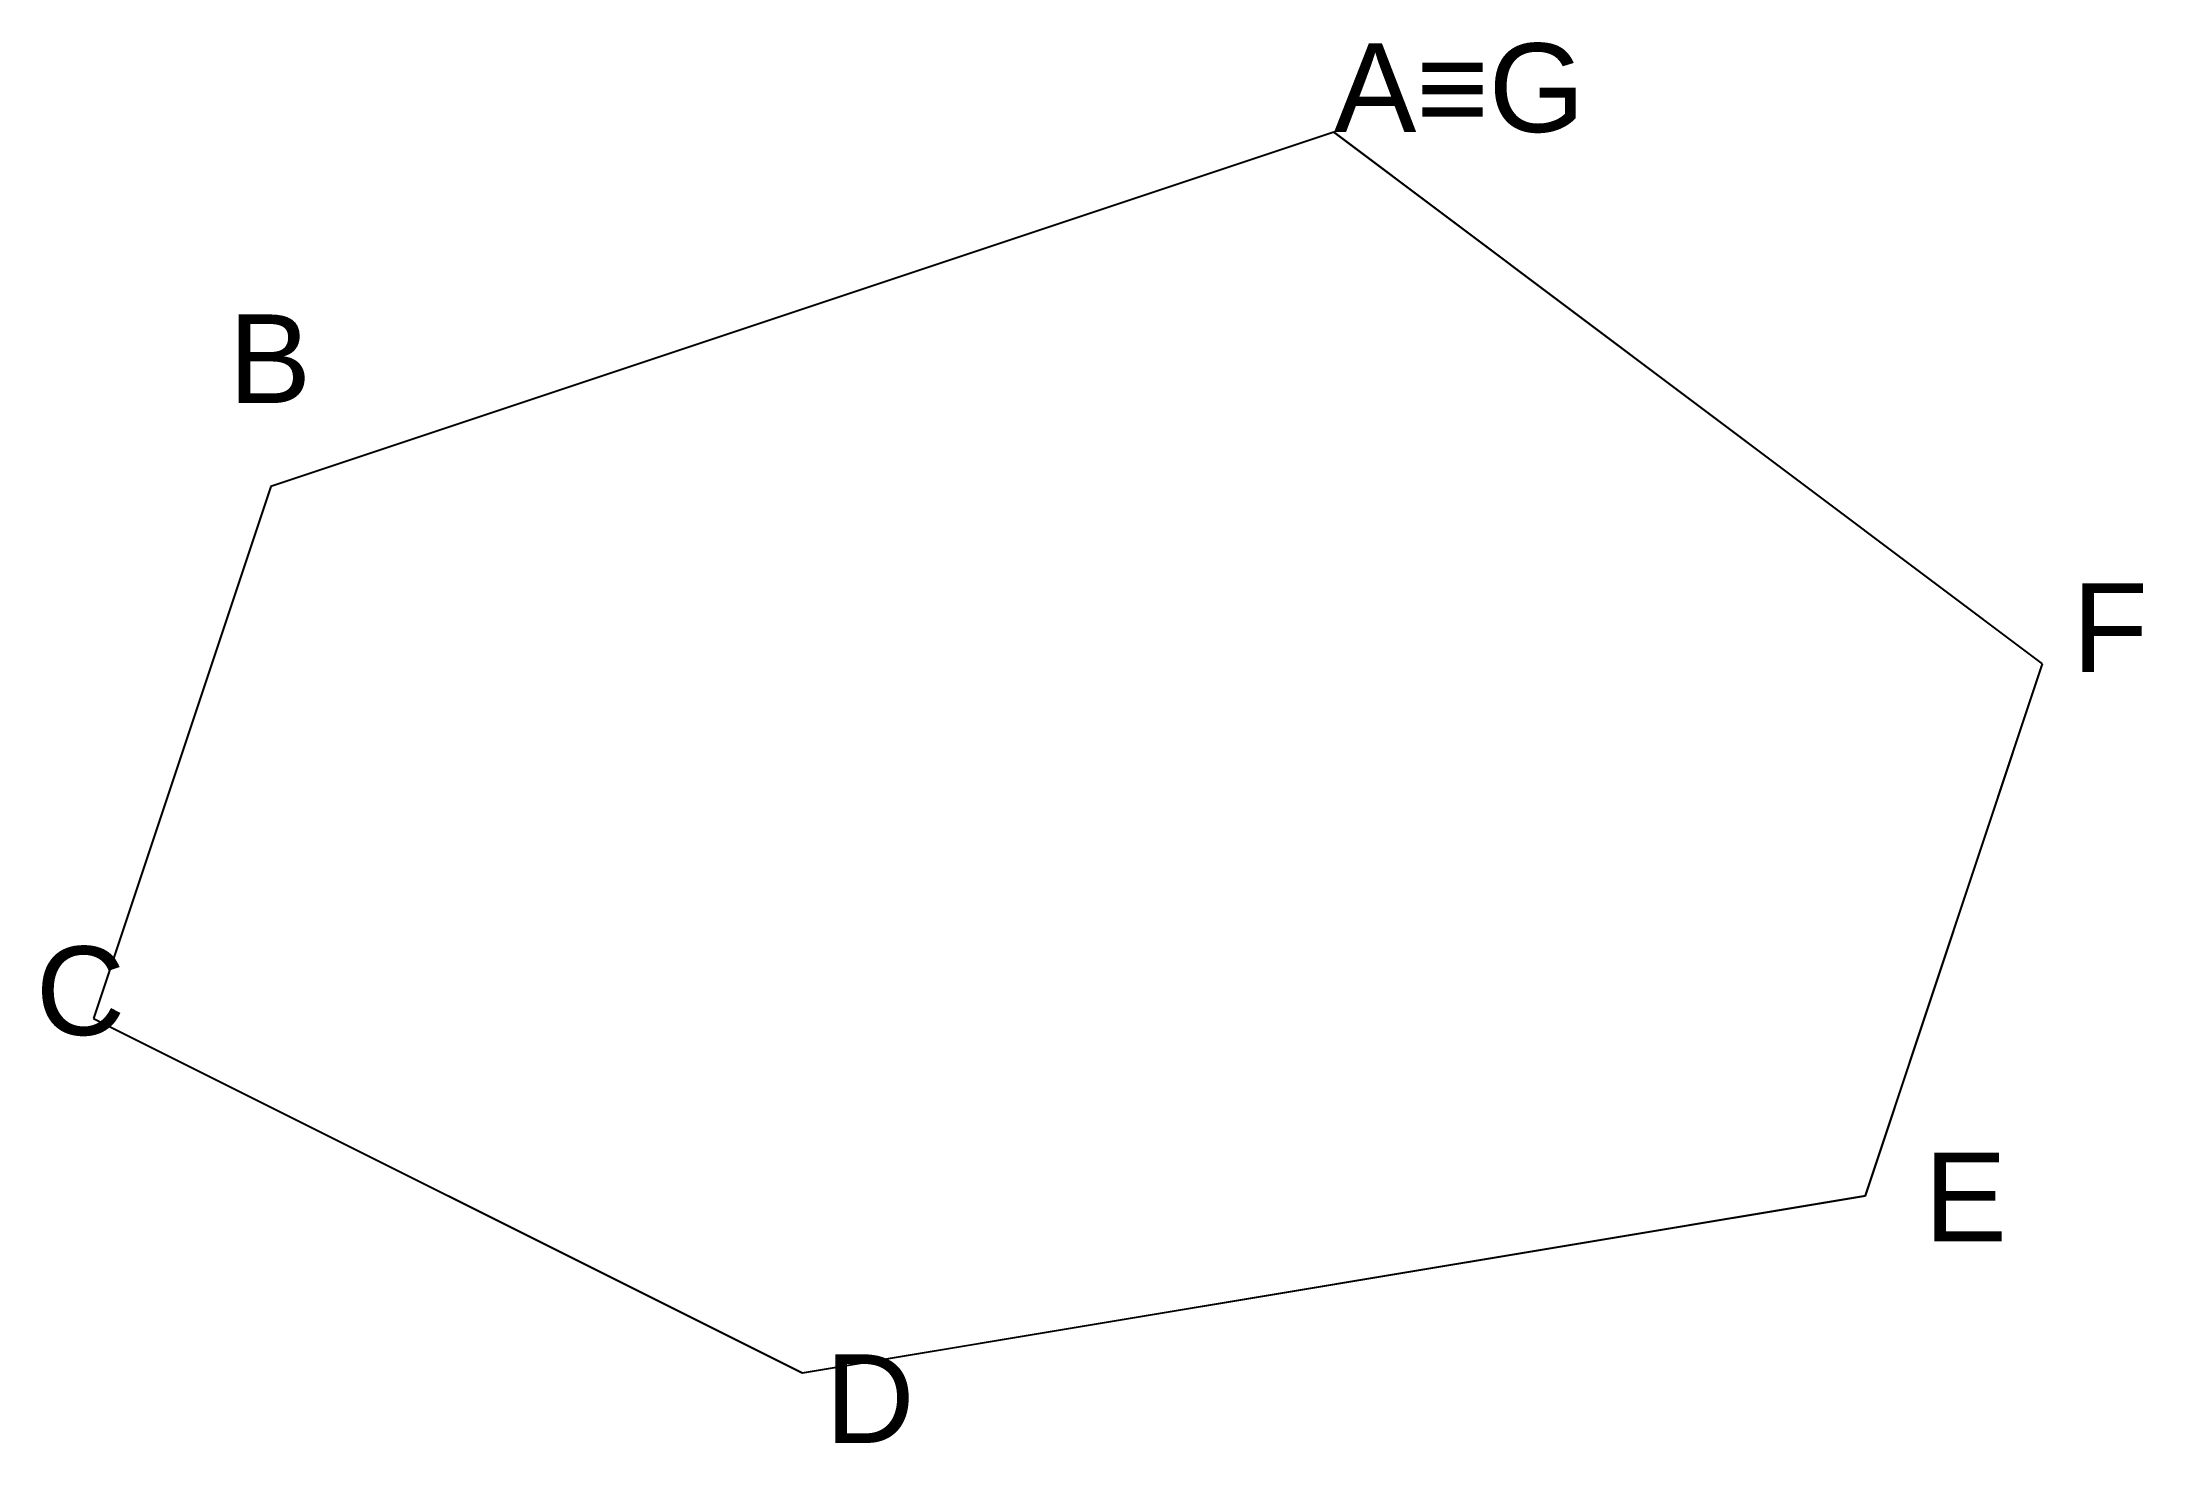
# Model space of a CAD drawing. Header units: millimetres. Extents: x 13.5 to 72.8, y 13 to 52.5.
import ezdxf

# ---------------------------------------------------------------- set-up
doc = ezdxf.new("R2010")
doc.units = ezdxf.units.MM
for name, color, linetype in [('coord cartesiane assolute', 7, 'Continuous'), ('coord cartesiane relative', 2, 'Continuous'), ('coord polari', 5, 'Continuous'), ('lettere', 1, 'Continuous')]:
    doc.layers.add(name, color=color, linetype=linetype)
doc.styles.get("Standard").update_dxf_attribs({"font": 'arial.ttf'})

msp = doc.modelspace()

# ---------------------------------------------------------------- linework, layer by layer
at = {"layer": 'coord cartesiane assolute'}
for p, q in [((50, 50), (20, 40)), ((70, 35), (50, 50)), ((20, 40), (15, 25)), ((65, 20), (70, 35)), ((15, 25), (35, 15)), ((35, 15), (65, 20))]:
    msp.add_line(p, q, dxfattribs=at)
at = {"layer": 'coord cartesiane relative'}
for p, q in [((50, 50), (20, 40)), ((70, 35), (50, 50)), ((20, 40), (15, 25)), ((65, 20), (70, 35)), ((15, 25), (35, 15)), ((35, 15), (65, 20))]:
    msp.add_line(p, q, dxfattribs=at)
at = {"layer": 'coord polari'}
for p, q in [((50, 50), (20.003, 40.001)), ((69.998, 35.001), (49.998, 50.001)), ((20.003, 40.001), (15.003, 25.002)), ((64.999, 20.002), (69.998, 35.001)), ((15.003, 25.002), (35.002, 15.003)), ((35.002, 15.003), (64.999, 20.002))]:
    msp.add_line(p, q, dxfattribs=at)

# ---------------------------------------------------------------- texts
at = {"layer": 'lettere'}
for s, p in [('A≡G', (50, 50)), ('B', (18.813, 42.356)), ('F', (70.838, 34.771)), ('C', (13.37, 24.531)), ('E', (66.661, 18.715)), ('D', (35.648, 13.026))]:
    msp.add_text(s, height=2.5, dxfattribs=at).set_placement(p)

doc.saveas('drawing.dxf')
